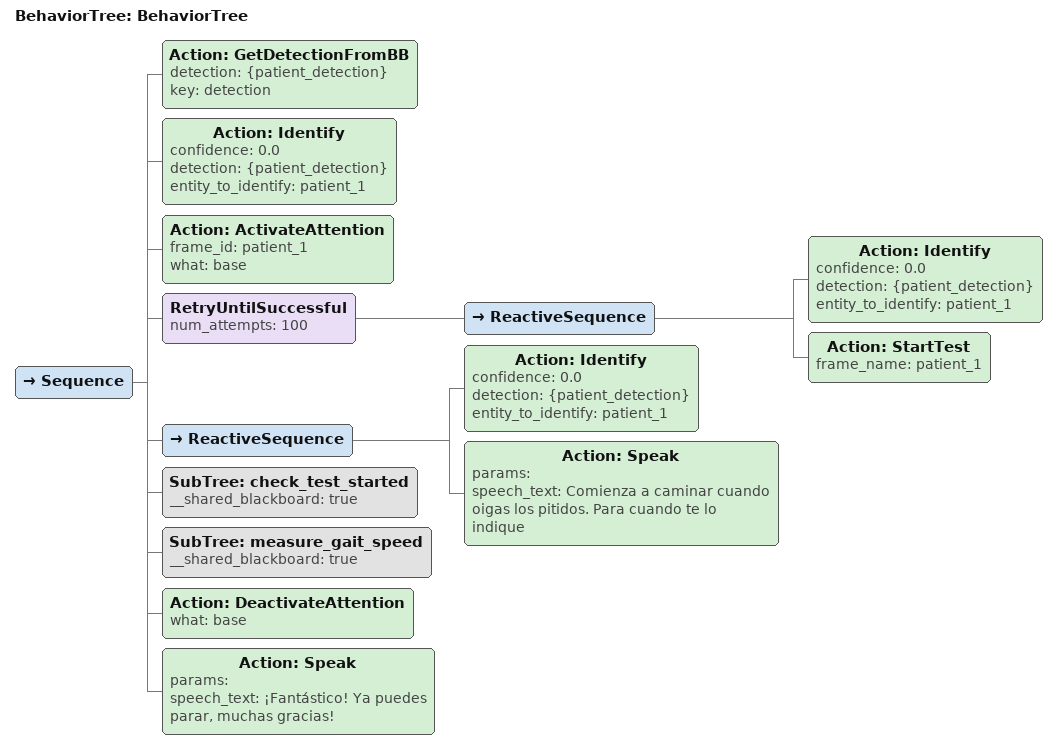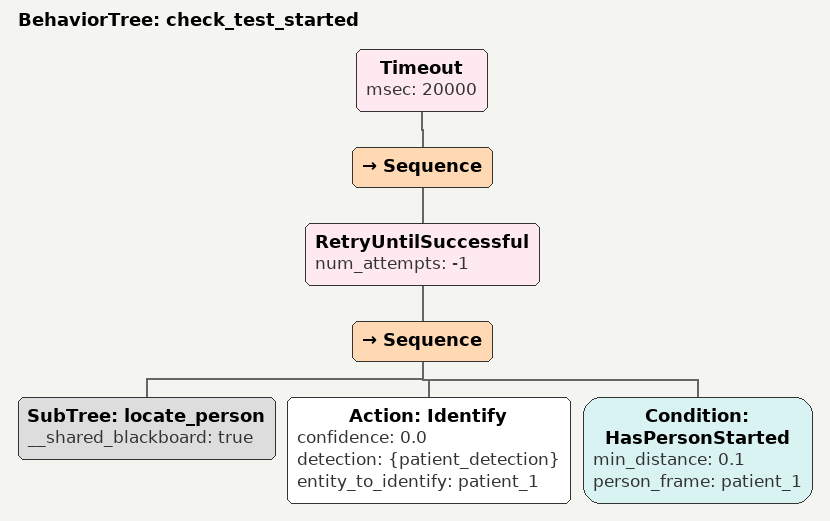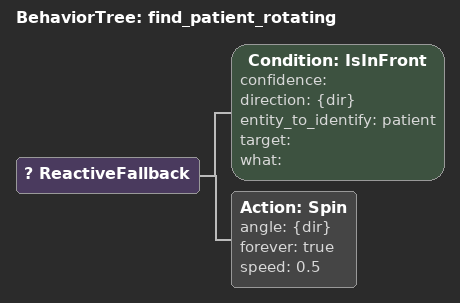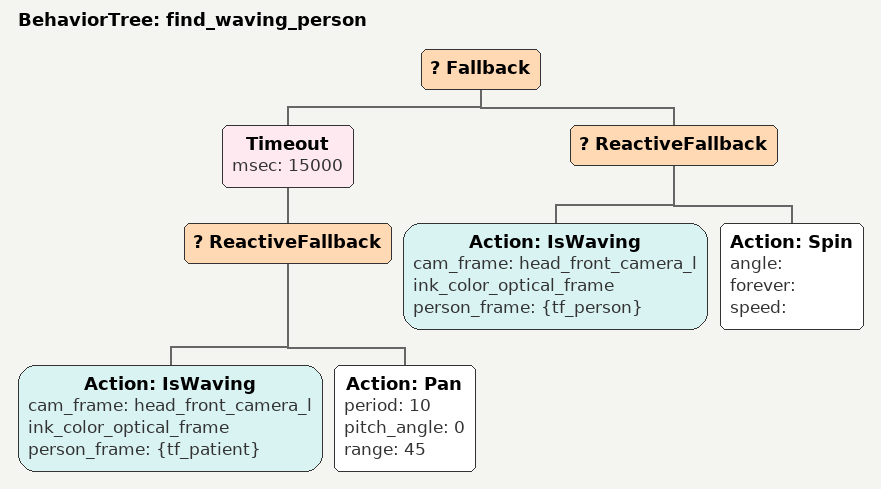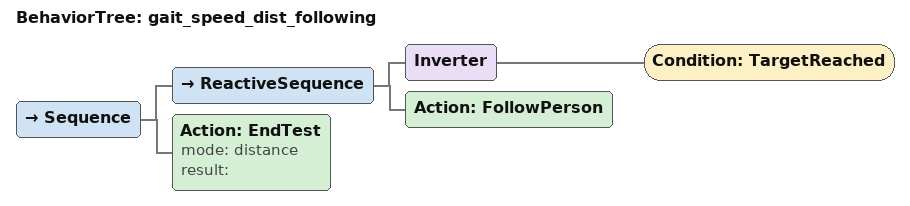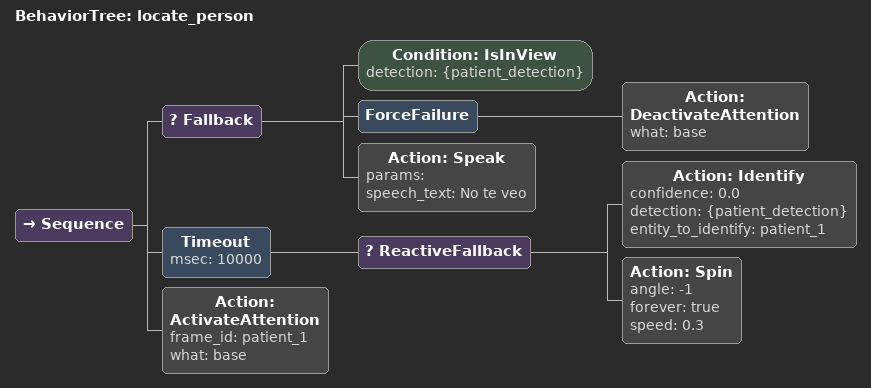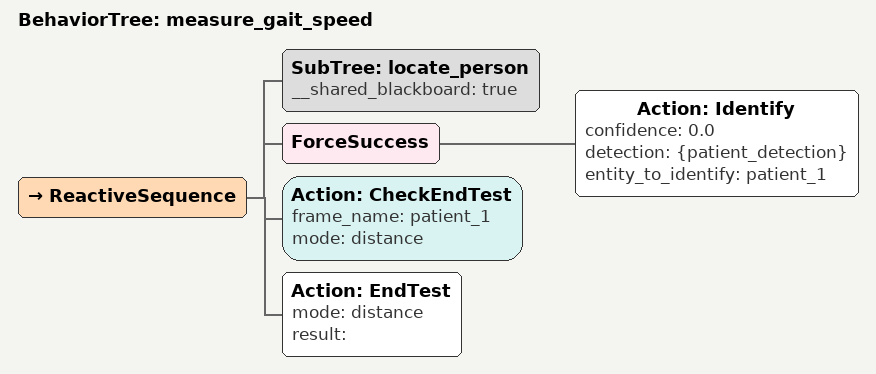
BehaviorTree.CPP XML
<?xml version="1.0"?>
<root main_tree_to_execute="BehaviorTree">
    <BehaviorTree ID="BehaviorTree">
        <Sequence>
            <Action ID="GetDetectionFromBB" detection="{patient_detection}" key="detection"/>
            <Action ID="Identify" confidence="0.0" detection="{patient_detection}" entity_to_identify="patient_1"/>
            <Action ID="ActivateAttention" frame_id="patient_1" what="base"/>
            <RetryUntilSuccessful num_attempts="100">
                <ReactiveSequence>
                    <Action ID="Identify" confidence="0.0" detection="{patient_detection}" entity_to_identify="patient_1"/>
                    <Action ID="StartTest" frame_name="patient_1"/>
                </ReactiveSequence>
            </RetryUntilSuccessful>
            <ReactiveSequence>
                <Action ID="Identify" confidence="0.0" detection="{patient_detection}" entity_to_identify="patient_1"/>
                <Action ID="Speak" params="" speech_text="Comienza a caminar cuando oigas los pitidos. Para cuando te lo indique"/>
            </ReactiveSequence>
            <SubTree ID="check_test_started" __shared_blackboard="true"/>
            <SubTree ID="measure_gait_speed" __shared_blackboard="true"/>
            <Action ID="DeactivateAttention" what="base"/>
            <Action ID="Speak" params="" speech_text="¡Fantástico! Ya puedes parar, muchas gracias!"/>
        </Sequence>
    </BehaviorTree>
    <BehaviorTree ID="check_test_started">
        <Timeout msec="20000">
            <Sequence>
                <RetryUntilSuccessful num_attempts="-1">
                    <Sequence>
                        <SubTree ID="locate_person" __shared_blackboard="true"/>
                        <Action ID="Identify" confidence="0.0" detection="{patient_detection}" entity_to_identify="patient_1"/>
                        <Condition ID="HasPersonStarted" min_distance="0.1" person_frame="patient_1"/>
                    </Sequence>
                </RetryUntilSuccessful>
            </Sequence>
        </Timeout>
    </BehaviorTree>
    <BehaviorTree ID="find_patient_rotating">
        <ReactiveFallback>
            <Condition ID="IsInFront" confidence="" direction="{dir}" entity_to_identify="patient" target="" what=""/>
            <Action ID="Spin" angle="{dir}" forever="true" speed="0.5"/>
        </ReactiveFallback>
    </BehaviorTree>
    <BehaviorTree ID="find_waving_person">
        <Fallback>
            <Timeout msec="15000">
                <ReactiveFallback>
                    <Action ID="IsWaving" cam_frame="head_front_camera_link_color_optical_frame" person_frame="{tf_patient}"/>
                    <Action ID="Pan" period="10" pitch_angle="0" range="45"/>
                </ReactiveFallback>
            </Timeout>
            <ReactiveFallback>
                <Action ID="IsWaving" cam_frame="head_front_camera_link_color_optical_frame" person_frame="{tf_person}"/>
                <Action ID="Spin" angle="" forever="" speed=""/>
            </ReactiveFallback>
        </Fallback>
    </BehaviorTree>
    <BehaviorTree ID="gait_speed_dist_following">
        <Sequence>
            <ReactiveSequence>
                <Inverter>
                    <Condition ID="TargetReached"/>
                </Inverter>
                <Action ID="FollowPerson"/>
            </ReactiveSequence>
            <Action ID="EndTest" mode="distance" result=""/>
        </Sequence>
    </BehaviorTree>
    <BehaviorTree ID="locate_person">
        <Sequence>
            <Fallback>
                <Condition ID="IsInView" detection="{patient_detection}"/>
                <ForceFailure>
                    <Action ID="DeactivateAttention" what="base"/>
                </ForceFailure>
                <Action ID="Speak" params="" speech_text="No te veo"/>
            </Fallback>
            <Timeout msec="10000">
                <ReactiveFallback>
                    <Action ID="Identify" confidence="0.0" detection="{patient_detection}" entity_to_identify="patient_1"/>
                    <Action ID="Spin" angle="-1" forever="true" speed="0.3"/>
                </ReactiveFallback>
            </Timeout>
            <Action ID="ActivateAttention" frame_id="patient_1" what="base"/>
        </Sequence>
    </BehaviorTree>
    <BehaviorTree ID="measure_gait_speed">
        <ReactiveSequence>
            <SubTree ID="locate_person" __shared_blackboard="true"/>
            <ForceSuccess>
                <Action ID="Identify" confidence="0.0" detection="{patient_detection}" entity_to_identify="patient_1"/>
            </ForceSuccess>
            <Action ID="CheckEndTest" frame_name="patient_1" mode="distance"/>
            <Action ID="EndTest" mode="distance" result=""/>
        </ReactiveSequence>
    </BehaviorTree>
</root>
